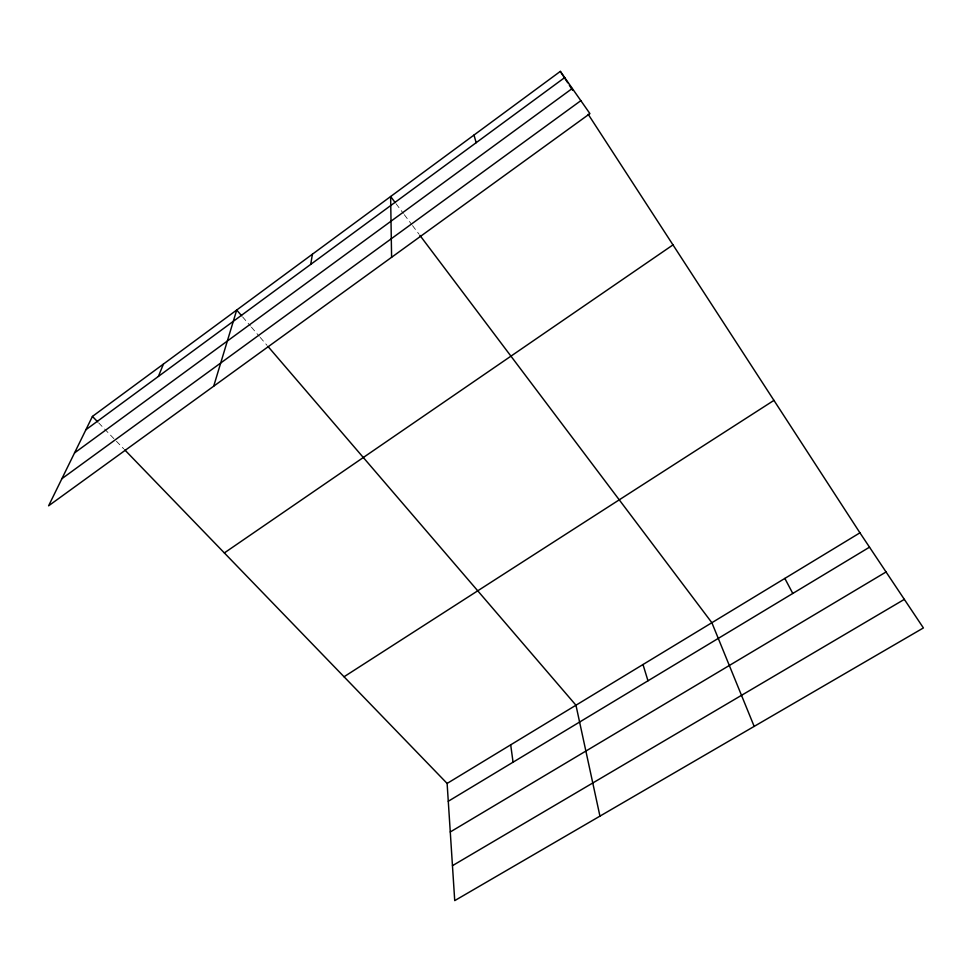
<?xml version="1.0" encoding="UTF-8"?>
<svg xmlns="http://www.w3.org/2000/svg" width="972" height="972" viewBox="0 0 972 972"><rect width="100%" height="100%" fill="white"/><g stroke="black" fill="none" stroke-linecap="round" stroke-linejoin="round"><path stroke-width="0.73" stroke-dasharray="4.86 3.65" d="M98.682 422.905L123.711 448.797M242.587 316.884L250.424 326.009M251.408 327.151L259.245 336.288M260.229 337.43L267.093 345.412M396.102 203.792L403.392 213.476M404.303 214.691L411.606 224.374M412.517 225.577L418.908 234.045"/><path stroke-width="1.46" d="M310.712 264.396L312.401 254.214M213.694 386.2L236.706 310.032L241.615 315.742M158.4 376.419L163.418 364.075M92.425 416.429L48.6 505.817L589.919 113.615L560.334 71.381L92.425 416.429L97.65 421.824M85.901 429.745L564.683 77.59M74.54 452.916L572.289 88.464M61.892 478.698L580.843 100.663M224.35 552.922L672.989 244.895M344.039 676.767L773.943 400.379M447.12 783.432L859.941 532.826L923.4 627.936L454.726 900.619L447.12 783.432L124.756 449.878M448.274 801.268L869.515 547.175M450.267 831.971L886.063 571.973M452.466 865.675L904.337 599.372M268.065 346.554L575.959 705.222L599.943 816.128M395.179 202.589L390.623 196.526L391.595 257.313M419.819 235.26L711.869 622.712L754.175 726.4M560.334 71.381L567.709 82.754M569.349 85.269L572.63 90.323M588.206 114.319L859.941 532.826M784.841 578.413L792.788 593.455M642.99 664.52L647.984 680.801M473.996 135.047L476.159 142.702M510.689 744.844L513.058 762.194"/></g></svg>
